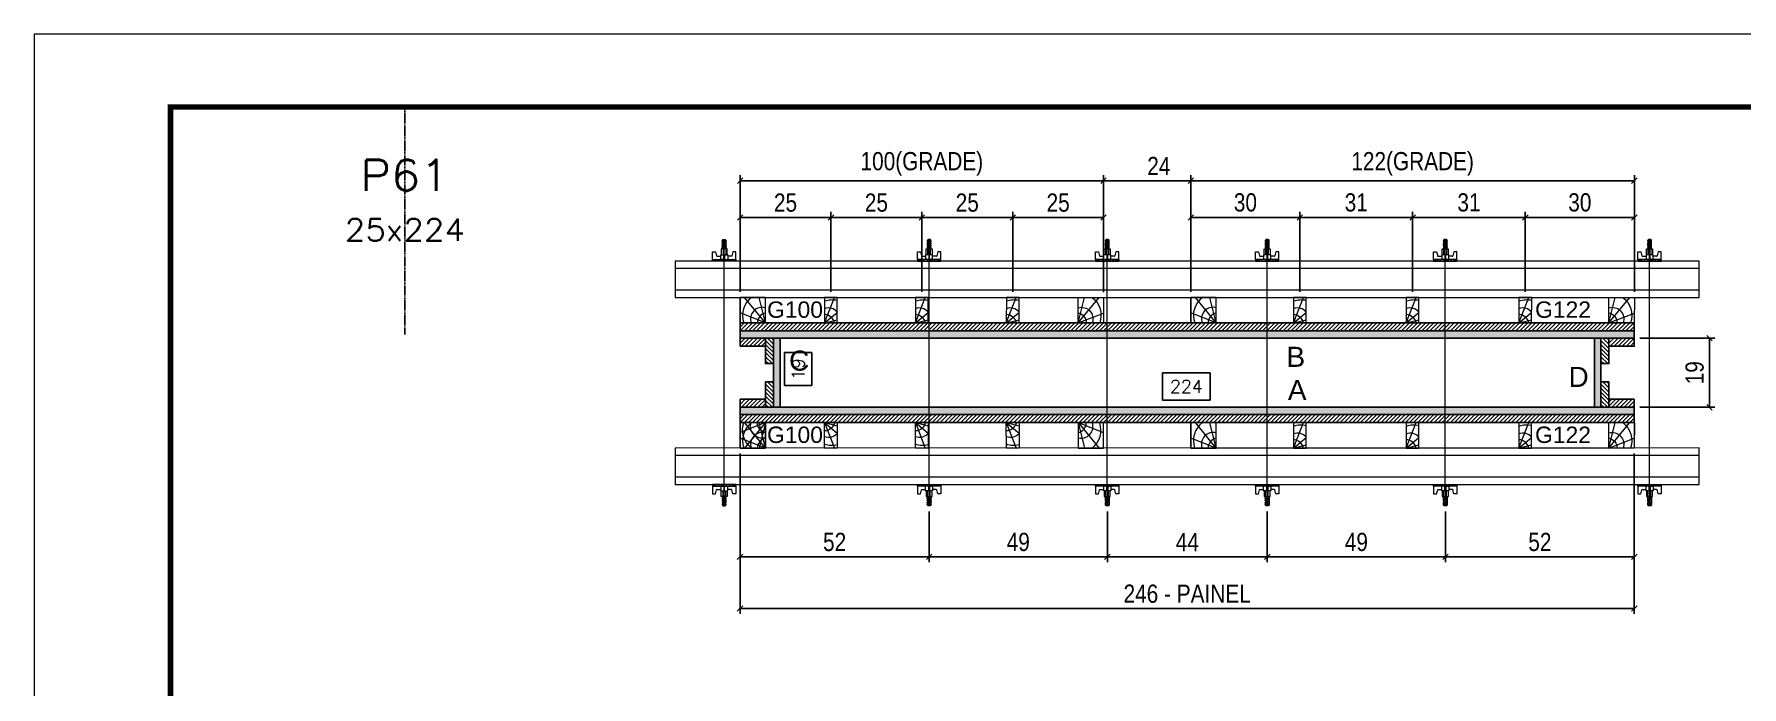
# Model space of a CAD drawing. Extents: x 14400 to 27878, y -21631 to 6985.
# Drawn here: x 16012 to 16951, y 4329 to 4688 of the extents above; entities that cross this region are included whole.
import ezdxf
from ezdxf.enums import TextEntityAlignment as Align

# ---------------------------------------------------------------- set-up
doc = ezdxf.new("R2010")
doc.units = 0
doc.linetypes.add('DASHED', pattern=[0.75, 0.5, -0.25])
doc.linetypes.add('HIDDEN', pattern=[0.375, 0.25, -0.125])
for name, color, linetype in [('CHAPA', 1, 'Continuous'), ('COTA', 241, 'Continuous'), ('SARRAFO', 251, 'Continuous'), ('Texto de Titulo', 7, 'Continuous'), ('Texto Qtd Sarr', 242, 'Continuous'), ('TEXTO_GERAL', 7, 'Continuous')]:
    doc.layers.add(name, color=color, linetype=linetype)
for name, color, linetype, lineweight in [('Folhas', 255, 'Continuous', 9), ('Hachura', 251, 'Continuous', 9), ('Madeira', 126, 'Continuous', 18), ('Perfil Metálico', 224, 'Continuous', 18), ('SARRAFO DE PRESSAO', 251, 'DASHED', 9), ('Texto Seção', 7, 'Continuous', 15)]:
    doc.layers.add(name, color=color, linetype=linetype, lineweight=lineweight)
doc.styles.add('ARIAL', font='arial.ttf')
doc.styles.add('COTA TECNICA 2X', font='techl___.ttf', dxfattribs={"height": 10})
doc.styles.add('ROMANS', font='romans.shx')
doc.styles.add('SANSSERIF', font='sas_____.pfb')
doc.dimstyles.new('SECAO PILAR', dxfattribs={"dimtxt": 10, "dimasz": 3, "dimexe": 3, "dimexo": 3, "dimgap": 3, "dimtad": 1, "dimdec": 1, "dimlfac": 0.5, "dimzin": 12, "dimdsep": 46, "dimtxsty": 'COTA TECNICA 2X', "dimblk1": 'OBLIQUE', "dimblk2": 'OBLIQUE', "dimsah": 1, "dimcen": 0.9, "dimclrd": 256, "dimclre": 256, "dimclrt": 256, "dimadec": 1, "dimazin": 3, "dimtfac": 1, "dimtdec": 1, "dimtmove": 0, "dimatfit": 3, "dimfxl": 1, "dimtolj": 1, "dimtzin": 12, "dimarcsym": 0})
doc.dimstyles.new('SECÇÃO 2', dxfattribs={"dimtxt": 7, "dimasz": 6, "dimexe": 0.18, "dimexo": 2, "dimgap": -4, "dimtad": 3, "dimdec": 1, "dimlfac": 0.5, "dimzin": 12, "dimdsep": 46, "dimtxsty": 'ROMANS', "dimblk": 'ARCHTICK', "dimcen": 0.09, "dimse1": 1, "dimse2": 1, "dimsd1": 1, "dimsd2": 1, "dimclrd": 180, "dimclre": 5, "dimclrt": 1, "dimadec": 0, "dimazin": 3, "dimtfac": 1, "dimtdec": 1, "dimtofl": 0, "dimtmove": 0, "dimatfit": 3, "dimldrblk": 'ARCHTICK', "dimfxl": 1, "dimtolj": 1, "dimtzin": 0, "dimarcsym": 0})
pattern_1 = [(225, (7276.3689, -18408.8655), (1.12253202, -1.12253202), [])]

# ---------------------------------------------------------------- blocks, each defined once
blk = doc.blocks.new('9999999999')
at = {"layer": 'Folhas'}
blk.add_lwpolyline([(98138.98, 34190.21), (99623.98, 34190.21), (99623.98, 35240.21), (98138.98, 35240.21)], close=True, dxfattribs=at)
at = {"layer": 'Folhas', "color": 30, "const_width": 3}
blk.add_lwpolyline([(98213.98, 34230.21), (99583.98, 34230.21), (99583.98, 35200.21), (98213.98, 35200.21)], close=True, dxfattribs=at)
blk = doc.blocks.new('*D2462')
at = {"layer": 'COTA', "color": 180, "lineweight": -2, "transparency": 16777216}
for p, q in [((16439.74, 4512.62), (16424.74, 4512.62)), ((16424.74, 4512.62), (16424.74, 4494.62)), ((16439.74, 4494.62), (16439.74, 4512.62)), ((16424.74, 4494.62), (16439.74, 4494.62))]:
    blk.add_line(p, q, dxfattribs=at)
at = {"layer": 'Defpoints', "color": 0, "transparency": 16777216}
for p in [(16439.64, 4520.54), (16439.64, 4482.54), (16443.74, 4482.54)]:
    blk.add_point(p, dxfattribs=at)
at = {"layer": 'COTA', "color": 1, "transparency": 16777216, "insert": (16432.24, 4503.62), "char_height": 7, "attachment_point": 5, "rotation": 90, "style": 'ROMANS'}
blk.add_mtext('\\A1;19', dxfattribs=at)
blk = doc.blocks.new('_ArchTick')
at = {"color": 0, "linetype": 'ByBlock', "const_width": 0.15}
blk.add_lwpolyline([(-0.5, -0.5), (0.5, 0.5)], dxfattribs=at)
blk = doc.blocks.new('*D2463')
at = {"layer": 'COTA', "color": 180, "lineweight": -2, "transparency": 16777216}
for p, q in [((16659.04, 4501.54), (16632.71, 4501.54)), ((16632.71, 4501.54), (16632.71, 4486.54)), ((16659.04, 4486.54), (16659.04, 4501.54)), ((16632.71, 4486.54), (16659.04, 4486.54))]:
    blk.add_line(p, q, dxfattribs=at)
at = {"layer": 'Defpoints', "color": 0, "transparency": 16777216}
for p in [(16422.32, 4482.54), (16870.32, 4482.54), (16870.32, 4482.54)]:
    blk.add_point(p, dxfattribs=at)
at = {"layer": 'COTA', "color": 1, "transparency": 16777216, "insert": (16645.88, 4494.04), "char_height": 7, "attachment_point": 5, "style": 'ROMANS'}
blk.add_mtext('\\A1;224', dxfattribs=at)
blk = doc.blocks.new('_Oblique')
at = {"color": 0, "linetype": 'ByBlock', "lineweight": -2}
blk.add_line((-0.5, -0.5), (0.5, 0.5), dxfattribs=at)
blk = doc.blocks.new('*D2464')
at = {"layer": 'COTA', "lineweight": -2, "transparency": 16777216}
for p, q in [((16400.32, 4457.15), (16400.32, 4368.98)), ((16892.32, 4457.19), (16892.32, 4368.98)), ((16400.32, 4371.98), (16892.32, 4371.98))]:
    blk.add_line(p, q, dxfattribs=at)
at = {"layer": 'Defpoints', "color": 0, "transparency": 16777216}
for p in [(16400.32, 4460.15), (16892.32, 4460.19), (16892.32, 4371.98)]:
    blk.add_point(p, dxfattribs=at)
at = {"layer": 'COTA', "lineweight": -2, "transparency": 16777216, "xscale": 3, "yscale": 3, "zscale": 3, "rotation": 180}
blk.add_blockref('_Oblique', (16400.32, 4371.98), dxfattribs=at)
at = {"layer": 'COTA', "lineweight": -2, "transparency": 16777216, "xscale": 3, "yscale": 3, "zscale": 3}
blk.add_blockref('_Oblique', (16892.32, 4371.98), dxfattribs=at)
at = {"layer": 'COTA', "transparency": 16777216, "insert": (16646.32, 4380.08), "char_height": 10, "attachment_point": 5, "style": 'COTA TECNICA 2X'}
blk.add_mtext('\\A1;246 - PAINEL', dxfattribs=at)
blk = doc.blocks.new('*D2465')
at = {"layer": 'COTA', "lineweight": -2, "transparency": 16777216}
for p, q in [((16400.32, 4457.14), (16400.32, 4397.41)), ((16504.39, 4425.37), (16504.39, 4397.41)), ((16400.32, 4400.41), (16504.39, 4400.41))]:
    blk.add_line(p, q, dxfattribs=at)
at = {"layer": 'Defpoints', "color": 0, "transparency": 16777216}
for p in [(16400.32, 4460.14), (16504.39, 4428.37), (16504.39, 4400.41)]:
    blk.add_point(p, dxfattribs=at)
at = {"layer": 'COTA', "lineweight": -2, "transparency": 16777216, "xscale": 3, "yscale": 3, "zscale": 3, "rotation": 180}
blk.add_blockref('_Oblique', (16400.32, 4400.41), dxfattribs=at)
at = {"layer": 'COTA', "lineweight": -2, "transparency": 16777216, "xscale": 3, "yscale": 3, "zscale": 3}
blk.add_blockref('_Oblique', (16504.39, 4400.41), dxfattribs=at)
at = {"layer": 'COTA', "transparency": 16777216, "insert": (16452.35, 4408.51), "char_height": 10, "attachment_point": 5, "style": 'COTA TECNICA 2X'}
blk.add_mtext('\\A1;52', dxfattribs=at)
blk = doc.blocks.new('C')
at = {"layer": 'Hachura', "color": 0}
for p, q in [((0, 3.22), (0, -3.22)), ((0.45, 3.22), (0, 3.22)), ((0.46, 3.16), (0, 3.16)), ((0.46, 3.05), (0, 3.05)), ((0.46, 2.88), (0, 2.88)), ((0, 2.75), (0, -1.16)), ((0.46, 2.65), (0, 2.65)), ((0.46, 2.23), (0, 2.23)), ((0.46, 1.51), (0, 1.51)), ((0.39, 0.49), (0.17, 0.49)), ((0.45, -3.23), (0.45, 3.22)), ((0.45, 3.22), (2.58, 3.22)), ((1.74, 0.97), (0.45, 0.97)), ((1.45, 0.1), (0.45, 0.1)), ((1.35, 1.94), (1.35, 0.96)), ((2.58, 2.39), (1.47, 2.09)), ((1.74, -0.97), (1.74, 0.97)), ((1.74, 0.97), (1.74, 0.84)), ((1.74, 0.97), (1.74, 0.84)), ((1.74, 0.84), (3.35, 0.84)), ((3.35, 0.45), (1.74, 0.45)), ((2.58, 3.22), (2.58, 2.39)), ((3.32, 0.84), (3.32, -0.84)), ((3.35, 0.84), (3.35, -0.84)), ((3.68, 0.45), (3.35, 0.45)), ((3.84, -0.52), (3.35, 0.45)), ((3.35, 0.06), (3.67, -0.57)), ((3.68, 0.45), (4.16, -0.52)), ((3.72, 0.5), (4.25, -0.57)), ((4.37, -0.55), (3.83, 0.53)), ((4.15, 0.45), (3.93, 0.45)), ((4.42, -0.52), (3.93, 0.45)), ((4.15, 0.45), (4.26, 0.45)), ((4.26, 0.45), (4.74, -0.52)), ((4.3, 0.5), (4.83, -0.57)), ((4.95, -0.55), (4.41, 0.53)), ((4.51, 0.45), (4.84, 0.45)), ((5, -0.52), (4.51, 0.45)), ((4.84, 0.45), (5.32, -0.52)), ((4.88, 0.5), (5.41, -0.57)), ((5.53, -0.55), (4.99, 0.53)), ((5.58, -0.52), (5.09, 0.45)), ((5.42, 0.45), (5.09, 0.45)), ((5.58, -0.52), (5.09, 0.45)), ((5.42, 0.45), (5.74, -0.19)), ((5.46, 0.5), (5.74, -0.07)), ((5.74, 0.19), (5.57, 0.53)), ((5.74, 0.32), (5.68, 0.45)), ((5.68, 0.45), (5.74, 0.45)), ((5.74, 0.45), (5.9, 0.29)), ((5.74, 0.45), (5.74, -0.52)), ((5.9, -0.36), (5.9, 0.29)), ((0.45, 0), (0, 0)), ((0.46, -1.52), (0, -1.52)), ((0.46, -2.23), (0, -2.23)), ((0.46, -2.65), (0, -2.65)), ((0.46, -2.88), (0, -2.88)), ((0.46, -3.05), (0, -3.05)), ((0.46, -3.16), (0, -3.16)), ((0, -3.22), (2.57, -3.22)), ((0.08, -0.48), (0.29, -0.48)), ((0.29, -0.48), (0.4, -0.48)), ((0.45, 0), (0.45, -0.97)), ((0.45, -0.16), (1.45, -0.16)), ((0.45, -0.65), (0.45, -0.32)), ((0.45, -3.23), (0.45, -0.65)), ((0.45, -0.97), (1.74, -0.97)), ((1.35, -1.94), (1.35, -0.97)), ((2.58, -2.39), (1.47, -2.1)), ((3.35, -0.32), (1.74, -0.32)), ((3.35, -0.84), (1.74, -0.84)), ((2.58, -3.23), (2.58, -2.39)), ((3.35, -0.07), (3.58, -0.52)), ((3.35, -0.52), (3.58, -0.52)), ((3.84, -0.52), (4.16, -0.52)), ((4.42, -0.52), (4.74, -0.52)), ((4.63, -0.52), (4.74, -0.52)), ((5, -0.52), (5.32, -0.52)), ((5.58, -0.52), (5.74, -0.52)), ((5.74, -0.52), (5.9, -0.36)), ((5.74, -0.52), (5.74, -0.52))]:
    blk.add_line(p, q, dxfattribs=at)
for centre, radius, start, end in [((1.52, 1.94), 0.161, 104.7436, 180), ((1.44, -0.03), 0.129, 272.695, 87.305), ((3.81, 0.39), 0.143, 25.5688, 154.4312), ((4.39, 0.39), 0.143, 25.5688, 154.4312), ((4.97, 0.39), 0.143, 25.5688, 154.4312), ((5.55, 0.39), 0.143, 25.5688, 154.4312), ((0.17, -0.37), 0.174, 221.744, 317.8592), ((1.52, -1.94), 0.161, 180, 255.2564), ((3.71, -0.4), 0.174, 222.1408, 318.256), ((4.29, -0.4), 0.174, 222.1408, 318.256), ((4.87, -0.4), 0.174, 222.1408, 318.256), ((5.45, -0.4), 0.174, 222.1408, 318.256), ((5.61, -0.4), 0.174, 317.8592, 318.256)]:
    blk.add_arc(centre, radius, start, end, dxfattribs=at)
blk = doc.blocks.new('*D2466')
at = {"layer": 'COTA', "lineweight": -2, "transparency": 16777216}
for p, q in [((16690.39, 4425.37), (16690.39, 4397.41)), ((16788.39, 4425.37), (16788.39, 4397.41)), ((16690.39, 4400.41), (16788.39, 4400.41))]:
    blk.add_line(p, q, dxfattribs=at)
at = {"layer": 'Defpoints', "color": 0, "transparency": 16777216}
for p in [(16690.39, 4428.37), (16788.39, 4428.37), (16788.39, 4400.41)]:
    blk.add_point(p, dxfattribs=at)
at = {"layer": 'COTA', "lineweight": -2, "transparency": 16777216, "xscale": 3, "yscale": 3, "zscale": 3, "rotation": 180}
blk.add_blockref('_Oblique', (16690.39, 4400.41), dxfattribs=at)
at = {"layer": 'COTA', "lineweight": -2, "transparency": 16777216, "xscale": 3, "yscale": 3, "zscale": 3}
blk.add_blockref('_Oblique', (16788.39, 4400.41), dxfattribs=at)
at = {"layer": 'COTA', "transparency": 16777216, "insert": (16739.39, 4408.51), "char_height": 10, "attachment_point": 5, "style": 'COTA TECNICA 2X'}
blk.add_mtext('\\A1;49', dxfattribs=at)
blk = doc.blocks.new('*D2467')
at = {"layer": 'COTA', "lineweight": -2, "transparency": 16777216}
for p, q in [((16895.32, 4520.54), (16936.62, 4520.54)), ((16933.62, 4482.54), (16933.62, 4520.54)), ((16895.32, 4482.54), (16936.62, 4482.54))]:
    blk.add_line(p, q, dxfattribs=at)
at = {"layer": 'Defpoints', "color": 0, "transparency": 16777216}
for p in [(16892.32, 4520.54), (16933.62, 4520.54), (16892.32, 4482.54)]:
    blk.add_point(p, dxfattribs=at)
at = {"layer": 'COTA', "lineweight": -2, "transparency": 16777216, "xscale": 3, "yscale": 3, "zscale": 3}
for p, rotation in [((16933.62, 4520.54), 90), ((16933.62, 4482.54), 270)]:
    blk.add_blockref('_Oblique', p, dxfattribs=dict(at, rotation=rotation))
at = {"layer": 'COTA', "transparency": 16777216, "insert": (16925.53, 4501.54), "char_height": 10, "attachment_point": 5, "rotation": 90, "style": 'COTA TECNICA 2X'}
blk.add_mtext('\\A1;19', dxfattribs=at)
blk = doc.blocks.new('*D2468')
at = {"layer": 'COTA', "lineweight": -2, "transparency": 16777216}
for p, q in [((16504.39, 4425.37), (16504.39, 4397.41)), ((16602.39, 4425.37), (16602.39, 4397.41)), ((16504.39, 4400.41), (16602.39, 4400.41))]:
    blk.add_line(p, q, dxfattribs=at)
at = {"layer": 'Defpoints', "color": 0, "transparency": 16777216}
for p in [(16504.39, 4428.37), (16602.39, 4428.37), (16602.39, 4400.41)]:
    blk.add_point(p, dxfattribs=at)
at = {"layer": 'COTA', "lineweight": -2, "transparency": 16777216, "xscale": 3, "yscale": 3, "zscale": 3, "rotation": 180}
blk.add_blockref('_Oblique', (16504.39, 4400.41), dxfattribs=at)
at = {"layer": 'COTA', "lineweight": -2, "transparency": 16777216, "xscale": 3, "yscale": 3, "zscale": 3}
blk.add_blockref('_Oblique', (16602.39, 4400.41), dxfattribs=at)
at = {"layer": 'COTA', "transparency": 16777216, "insert": (16553.39, 4408.51), "char_height": 10, "attachment_point": 5, "style": 'COTA TECNICA 2X'}
blk.add_mtext('\\A1;49', dxfattribs=at)
blk = doc.blocks.new('PONTALETE')
at = {"layer": 'Madeira'}
for q in [(2.71, 7), (7, 5.76), (7, 1.74)]:
    blk.add_line((0, 0), q, dxfattribs=at)
blk.add_lwpolyline([(0, 0), (7, 0), (7, 7), (0, 7)], close=True, dxfattribs=at)
for centre, radius, start, end in [((2.04, 0.06), 6.23, 37.2818, 109.0913), ((1.09, 0.9), 3.19, 343.603, 109.9847), ((-0.21, -0.78), 3.09, 14.6322, 86.0383)]:
    blk.add_arc(centre, radius, start, end, dxfattribs=at)
blk = doc.blocks.new('MEIO PONTALETE')
at = {"layer": 'Madeira'}
for q in [(2.71, 7), (3.5, 2.88), (3.5, 0.87)]:
    blk.add_line((0, 0), q, dxfattribs=at)
blk.add_lwpolyline([(0, 0), (3.5, 0), (3.5, 7), (0, 7)], close=True, dxfattribs=at)
for centre, radius, start, end in [((2.04, 0.06), 6.23, 76.4499, 109.0913), ((1.09, 0.9), 3.19, 40.9063, 109.9847), ((-0.21, -0.78), 3.09, 14.6322, 86.0383)]:
    blk.add_arc(centre, radius, start, end, dxfattribs=at)
blk = doc.blocks.new('*D2469')
at = {"layer": 'COTA', "lineweight": -2, "transparency": 16777216}
for p, q in [((16648.34, 4545.95), (16648.34, 4589.88)), ((16648.34, 4586.88), (16708.34, 4586.88)), ((16708.34, 4545.94), (16708.34, 4589.88))]:
    blk.add_line(p, q, dxfattribs=at)
at = {"layer": 'Defpoints', "color": 0, "transparency": 16777216}
for p in [(16708.34, 4586.88), (16648.34, 4542.95), (16708.34, 4542.94)]:
    blk.add_point(p, dxfattribs=at)
at = {"layer": 'COTA', "lineweight": -2, "transparency": 16777216, "xscale": 3, "yscale": 3, "zscale": 3, "rotation": 180}
blk.add_blockref('_Oblique', (16648.34, 4586.88), dxfattribs=at)
at = {"layer": 'COTA', "lineweight": -2, "transparency": 16777216, "xscale": 3, "yscale": 3, "zscale": 3}
blk.add_blockref('_Oblique', (16708.34, 4586.88), dxfattribs=at)
at = {"layer": 'COTA', "transparency": 16777216, "insert": (16678.34, 4595.1), "char_height": 10, "attachment_point": 5, "style": 'COTA TECNICA 2X'}
blk.add_mtext('\\A1;30', dxfattribs=at)
blk = doc.blocks.new('*D2470')
at = {"layer": 'COTA', "lineweight": -2, "transparency": 16777216}
for p, q in [((16648.34, 4545.95), (16648.34, 4610.08)), ((16892.34, 4607.08), (16648.34, 4607.08)), ((16892.34, 4545.93), (16892.34, 4610.08))]:
    blk.add_line(p, q, dxfattribs=at)
at = {"layer": 'Defpoints', "color": 0, "transparency": 16777216}
for p in [(16648.34, 4607.08), (16648.34, 4542.95), (16892.34, 4542.93)]:
    blk.add_point(p, dxfattribs=at)
at = {"layer": 'COTA', "lineweight": -2, "transparency": 16777216, "xscale": 3, "yscale": 3, "zscale": 3, "rotation": 180}
blk.add_blockref('_Oblique', (16648.34, 4607.08), dxfattribs=at)
at = {"layer": 'COTA', "lineweight": -2, "transparency": 16777216, "xscale": 3, "yscale": 3, "zscale": 3}
blk.add_blockref('_Oblique', (16892.34, 4607.08), dxfattribs=at)
at = {"layer": 'COTA', "transparency": 16777216, "insert": (16770.34, 4616.3), "char_height": 10, "attachment_point": 5, "style": 'COTA TECNICA 2X'}
blk.add_mtext('\\A1;122(GRADE)', dxfattribs=at)
blk = doc.blocks.new('*D2471')
at = {"layer": 'COTA', "lineweight": -2, "transparency": 16777216}
for p, q in [((16708.34, 4545.94), (16708.34, 4589.88)), ((16708.34, 4586.88), (16770.34, 4586.88)), ((16770.34, 4545.94), (16770.34, 4589.88))]:
    blk.add_line(p, q, dxfattribs=at)
at = {"layer": 'Defpoints', "color": 0, "transparency": 16777216}
for p in [(16770.34, 4586.88), (16708.34, 4542.94), (16770.34, 4542.94)]:
    blk.add_point(p, dxfattribs=at)
at = {"layer": 'COTA', "lineweight": -2, "transparency": 16777216, "xscale": 3, "yscale": 3, "zscale": 3, "rotation": 180}
blk.add_blockref('_Oblique', (16708.34, 4586.88), dxfattribs=at)
at = {"layer": 'COTA', "lineweight": -2, "transparency": 16777216, "xscale": 3, "yscale": 3, "zscale": 3}
blk.add_blockref('_Oblique', (16770.34, 4586.88), dxfattribs=at)
at = {"layer": 'COTA', "transparency": 16777216, "insert": (16739.34, 4595.1), "char_height": 10, "attachment_point": 5, "style": 'COTA TECNICA 2X'}
blk.add_mtext('\\A1;31', dxfattribs=at)
blk = doc.blocks.new('*D2472')
at = {"layer": 'COTA', "lineweight": -2, "transparency": 16777216}
for p, q in [((16770.34, 4545.94), (16770.34, 4589.88)), ((16770.34, 4586.88), (16832.34, 4586.88)), ((16832.34, 4545.94), (16832.34, 4589.88))]:
    blk.add_line(p, q, dxfattribs=at)
at = {"layer": 'Defpoints', "color": 0, "transparency": 16777216}
for p in [(16832.34, 4586.88), (16770.34, 4542.94), (16832.34, 4542.94)]:
    blk.add_point(p, dxfattribs=at)
at = {"layer": 'COTA', "lineweight": -2, "transparency": 16777216, "xscale": 3, "yscale": 3, "zscale": 3, "rotation": 180}
blk.add_blockref('_Oblique', (16770.34, 4586.88), dxfattribs=at)
at = {"layer": 'COTA', "lineweight": -2, "transparency": 16777216, "xscale": 3, "yscale": 3, "zscale": 3}
blk.add_blockref('_Oblique', (16832.34, 4586.88), dxfattribs=at)
at = {"layer": 'COTA', "transparency": 16777216, "insert": (16801.34, 4595.1), "char_height": 10, "attachment_point": 5, "style": 'COTA TECNICA 2X'}
blk.add_mtext('\\A1;31', dxfattribs=at)
blk = doc.blocks.new('*D2473')
at = {"layer": 'COTA', "lineweight": -2, "transparency": 16777216}
for p, q in [((16832.34, 4545.94), (16832.34, 4589.88)), ((16832.34, 4586.88), (16892.34, 4586.88)), ((16892.34, 4545.94), (16892.34, 4589.88))]:
    blk.add_line(p, q, dxfattribs=at)
at = {"layer": 'Defpoints', "color": 0, "transparency": 16777216}
for p in [(16892.34, 4586.88), (16832.34, 4542.94), (16892.34, 4542.94)]:
    blk.add_point(p, dxfattribs=at)
at = {"layer": 'COTA', "lineweight": -2, "transparency": 16777216, "xscale": 3, "yscale": 3, "zscale": 3, "rotation": 180}
blk.add_blockref('_Oblique', (16832.34, 4586.88), dxfattribs=at)
at = {"layer": 'COTA', "lineweight": -2, "transparency": 16777216, "xscale": 3, "yscale": 3, "zscale": 3}
blk.add_blockref('_Oblique', (16892.34, 4586.88), dxfattribs=at)
at = {"layer": 'COTA', "transparency": 16777216, "insert": (16862.34, 4595.1), "char_height": 10, "attachment_point": 5, "style": 'COTA TECNICA 2X'}
blk.add_mtext('\\A1;30', dxfattribs=at)
blk = doc.blocks.new('*D2474')
at = {"layer": 'COTA', "lineweight": -2, "transparency": 16777216}
for p, q in [((16600.33, 4545.91), (16600.33, 4610.08)), ((16600.33, 4607.08), (16648.34, 4607.08)), ((16648.34, 4545.95), (16648.34, 4610.08))]:
    blk.add_line(p, q, dxfattribs=at)
at = {"layer": 'Defpoints', "color": 0, "transparency": 16777216}
for p in [(16648.34, 4607.08), (16600.33, 4542.91), (16648.34, 4542.95)]:
    blk.add_point(p, dxfattribs=at)
at = {"layer": 'COTA', "lineweight": -2, "transparency": 16777216, "xscale": 3, "yscale": 3, "zscale": 3, "rotation": 180}
blk.add_blockref('_Oblique', (16600.33, 4607.08), dxfattribs=at)
at = {"layer": 'COTA', "lineweight": -2, "transparency": 16777216, "xscale": 3, "yscale": 3, "zscale": 3}
blk.add_blockref('_Oblique', (16648.34, 4607.08), dxfattribs=at)
at = {"layer": 'COTA', "transparency": 16777216, "insert": (16630.71, 4615.15), "char_height": 10, "attachment_point": 5, "style": 'COTA TECNICA 2X'}
blk.add_mtext('\\A1;24', dxfattribs=at)
blk = doc.blocks.new('*D2475')
at = {"layer": 'COTA', "lineweight": -2, "transparency": 16777216}
for p, q in [((16892.31, 4457.16), (16892.31, 4397.41)), ((16788.39, 4425.37), (16788.39, 4397.41)), ((16788.39, 4400.41), (16892.31, 4400.41))]:
    blk.add_line(p, q, dxfattribs=at)
at = {"layer": 'Defpoints', "color": 0, "transparency": 16777216}
for p in [(16892.31, 4460.16), (16788.39, 4428.37), (16892.31, 4400.41)]:
    blk.add_point(p, dxfattribs=at)
at = {"layer": 'COTA', "lineweight": -2, "transparency": 16777216, "xscale": 3, "yscale": 3, "zscale": 3, "rotation": 180}
blk.add_blockref('_Oblique', (16788.39, 4400.41), dxfattribs=at)
at = {"layer": 'COTA', "lineweight": -2, "transparency": 16777216, "xscale": 3, "yscale": 3, "zscale": 3}
blk.add_blockref('_Oblique', (16892.31, 4400.41), dxfattribs=at)
at = {"layer": 'COTA', "transparency": 16777216, "insert": (16840.35, 4408.51), "char_height": 10, "attachment_point": 5, "style": 'COTA TECNICA 2X'}
blk.add_mtext('\\A1;52', dxfattribs=at)
blk = doc.blocks.new('*D2476')
at = {"layer": 'COTA', "lineweight": -2, "transparency": 16777216}
for p, q in [((16602.39, 4425.37), (16602.39, 4397.41)), ((16690.39, 4425.37), (16690.39, 4397.41)), ((16602.39, 4400.41), (16690.39, 4400.41))]:
    blk.add_line(p, q, dxfattribs=at)
at = {"layer": 'Defpoints', "color": 0, "transparency": 16777216}
for p in [(16602.39, 4428.37), (16690.39, 4428.37), (16690.39, 4400.41)]:
    blk.add_point(p, dxfattribs=at)
at = {"layer": 'COTA', "lineweight": -2, "transparency": 16777216, "xscale": 3, "yscale": 3, "zscale": 3, "rotation": 180}
blk.add_blockref('_Oblique', (16602.39, 4400.41), dxfattribs=at)
at = {"layer": 'COTA', "lineweight": -2, "transparency": 16777216, "xscale": 3, "yscale": 3, "zscale": 3}
blk.add_blockref('_Oblique', (16690.39, 4400.41), dxfattribs=at)
at = {"layer": 'COTA', "transparency": 16777216, "insert": (16646.39, 4408.48), "char_height": 10, "attachment_point": 5, "style": 'COTA TECNICA 2X'}
blk.add_mtext('\\A1;44', dxfattribs=at)
blk = doc.blocks.new('titulo1')
at = {"layer": 'Defpoints', "color": 252, "linetype": 'HIDDEN', "ltscale": 2}
blk.add_line((0, 0), (0, 125), dxfattribs=at)
at = {"layer": 'Defpoints', "style": 'ROMANS', "oblique": 15}
blk.add_attdef('FOLHA', text='', height=10, dxfattribs=at).set_placement((0, 15.58), align=Align.MIDDLE_CENTER)
at = {"layer": 'Texto Qtd Sarr', "color": 3, "style": 'ROMANS', "oblique": 15}
for tag, height, p in [('TITULO', 17, (0, 71.45)), ('SEÇÃO', 12, (0, 41.55))]:
    blk.add_attdef(tag, text='', height=height, dxfattribs=at).set_placement(p, align=Align.MIDDLE_CENTER)
blk = doc.blocks.new('*D2495')
at = {"layer": 'COTA', "lineweight": -2, "transparency": 16777216}
for p, q in [((16400.34, 4545.95), (16400.34, 4589.88)), ((16400.34, 4586.88), (16450.34, 4586.88)), ((16450.34, 4545.94), (16450.34, 4589.88))]:
    blk.add_line(p, q, dxfattribs=at)
at = {"layer": 'Defpoints', "color": 0, "transparency": 16777216}
for p in [(16450.34, 4586.88), (16400.34, 4542.95), (16450.34, 4542.94)]:
    blk.add_point(p, dxfattribs=at)
at = {"layer": 'COTA', "lineweight": -2, "transparency": 16777216, "xscale": 3, "yscale": 3, "zscale": 3, "rotation": 180}
blk.add_blockref('_Oblique', (16400.34, 4586.88), dxfattribs=at)
at = {"layer": 'COTA', "lineweight": -2, "transparency": 16777216, "xscale": 3, "yscale": 3, "zscale": 3}
blk.add_blockref('_Oblique', (16450.34, 4586.88), dxfattribs=at)
at = {"layer": 'COTA', "transparency": 16777216, "insert": (16425.34, 4594.99), "char_height": 10, "attachment_point": 5, "style": 'COTA TECNICA 2X'}
blk.add_mtext('\\A1;25', dxfattribs=at)
blk = doc.blocks.new('*D2496')
at = {"layer": 'COTA', "lineweight": -2, "transparency": 16777216}
for p, q in [((16400.34, 4545.95), (16400.34, 4610.08)), ((16600.33, 4607.08), (16400.34, 4607.08)), ((16600.33, 4545.93), (16600.33, 4610.08))]:
    blk.add_line(p, q, dxfattribs=at)
at = {"layer": 'Defpoints', "color": 0, "transparency": 16777216}
for p in [(16400.34, 4607.08), (16400.34, 4542.95), (16600.33, 4542.93)]:
    blk.add_point(p, dxfattribs=at)
at = {"layer": 'COTA', "lineweight": -2, "transparency": 16777216, "xscale": 3, "yscale": 3, "zscale": 3, "rotation": 180}
blk.add_blockref('_Oblique', (16400.34, 4607.08), dxfattribs=at)
at = {"layer": 'COTA', "lineweight": -2, "transparency": 16777216, "xscale": 3, "yscale": 3, "zscale": 3}
blk.add_blockref('_Oblique', (16600.33, 4607.08), dxfattribs=at)
at = {"layer": 'COTA', "transparency": 16777216, "insert": (16500.33, 4616.3), "char_height": 10, "attachment_point": 5, "style": 'COTA TECNICA 2X'}
blk.add_mtext('\\A1;100(GRADE)', dxfattribs=at)
blk = doc.blocks.new('*D2497')
at = {"layer": 'COTA', "lineweight": -2, "transparency": 16777216}
for p, q in [((16450.34, 4545.94), (16450.34, 4589.88)), ((16450.34, 4586.88), (16500.34, 4586.88)), ((16500.34, 4545.94), (16500.34, 4589.88))]:
    blk.add_line(p, q, dxfattribs=at)
at = {"layer": 'Defpoints', "color": 0, "transparency": 16777216}
for p in [(16500.34, 4586.88), (16450.34, 4542.94), (16500.34, 4542.94)]:
    blk.add_point(p, dxfattribs=at)
at = {"layer": 'COTA', "lineweight": -2, "transparency": 16777216, "xscale": 3, "yscale": 3, "zscale": 3, "rotation": 180}
blk.add_blockref('_Oblique', (16450.34, 4586.88), dxfattribs=at)
at = {"layer": 'COTA', "lineweight": -2, "transparency": 16777216, "xscale": 3, "yscale": 3, "zscale": 3}
blk.add_blockref('_Oblique', (16500.34, 4586.88), dxfattribs=at)
at = {"layer": 'COTA', "transparency": 16777216, "insert": (16475.34, 4594.99), "char_height": 10, "attachment_point": 5, "style": 'COTA TECNICA 2X'}
blk.add_mtext('\\A1;25', dxfattribs=at)
blk = doc.blocks.new('*D2498')
at = {"layer": 'COTA', "lineweight": -2, "transparency": 16777216}
for p, q in [((16500.34, 4545.94), (16500.34, 4589.88)), ((16500.34, 4586.88), (16550.34, 4586.88)), ((16550.34, 4545.94), (16550.34, 4589.88))]:
    blk.add_line(p, q, dxfattribs=at)
at = {"layer": 'Defpoints', "color": 0, "transparency": 16777216}
for p in [(16550.34, 4586.88), (16500.34, 4542.94), (16550.34, 4542.94)]:
    blk.add_point(p, dxfattribs=at)
at = {"layer": 'COTA', "lineweight": -2, "transparency": 16777216, "xscale": 3, "yscale": 3, "zscale": 3, "rotation": 180}
blk.add_blockref('_Oblique', (16500.34, 4586.88), dxfattribs=at)
at = {"layer": 'COTA', "lineweight": -2, "transparency": 16777216, "xscale": 3, "yscale": 3, "zscale": 3}
blk.add_blockref('_Oblique', (16550.34, 4586.88), dxfattribs=at)
at = {"layer": 'COTA', "transparency": 16777216, "insert": (16525.34, 4594.99), "char_height": 10, "attachment_point": 5, "style": 'COTA TECNICA 2X'}
blk.add_mtext('\\A1;25', dxfattribs=at)
blk = doc.blocks.new('*D2499')
at = {"layer": 'COTA', "lineweight": -2, "transparency": 16777216}
for p, q in [((16550.34, 4545.94), (16550.34, 4589.88)), ((16550.34, 4586.88), (16600.33, 4586.88)), ((16600.33, 4545.94), (16600.33, 4589.88))]:
    blk.add_line(p, q, dxfattribs=at)
at = {"layer": 'Defpoints', "color": 0, "transparency": 16777216}
for p in [(16600.33, 4586.88), (16550.34, 4542.94), (16600.33, 4542.94)]:
    blk.add_point(p, dxfattribs=at)
at = {"layer": 'COTA', "lineweight": -2, "transparency": 16777216, "xscale": 3, "yscale": 3, "zscale": 3, "rotation": 180}
blk.add_blockref('_Oblique', (16550.34, 4586.88), dxfattribs=at)
at = {"layer": 'COTA', "lineweight": -2, "transparency": 16777216, "xscale": 3, "yscale": 3, "zscale": 3}
blk.add_blockref('_Oblique', (16600.33, 4586.88), dxfattribs=at)
at = {"layer": 'COTA', "transparency": 16777216, "insert": (16575.33, 4594.99), "char_height": 10, "attachment_point": 5, "style": 'COTA TECNICA 2X'}
blk.add_mtext('\\A1;25', dxfattribs=at)

msp = doc.modelspace()

# ---------------------------------------------------------------- hatches: boundary and pattern name
at = {"layer": 'Hachura'}
h = msp.add_hatch(dxfattribs=at)
h.set_pattern_fill('ANSI31', color=256, scale=0.5, angle=180, style=0)
h.set_pattern_definition([(225, (7280.3689, -18400.4655), (1.12253202, -1.12253202), [])])
h.paths.add_polyline_path([(16892.32, 4528.94), (16892.32, 4524.54), (16400.32, 4524.54), (16400.32, 4528.94)])
h = msp.add_hatch(color=256, dxfattribs=at)
h.dxf.hatch_style = 1
h.paths.add_polyline_path([(16892.32, 4520.53), (16892.32, 4524.53), (16400.32, 4524.54), (16400.32, 4520.54)])
h = msp.add_hatch(dxfattribs=at)
h.set_pattern_fill('ANSI31', color=256, scale=0.5, angle=180, style=0)
h.set_pattern_definition(pattern_1)
h.paths.add_polyline_path([(16414.32, 4520.54), (16414.32, 4516.14), (16400.32, 4516.14), (16400.32, 4520.54)])
h = msp.add_hatch(dxfattribs=at)
h.set_pattern_fill('ANSI31', color=256, scale=0.5, angle=270, style=0)
h.set_pattern_definition([(315, (39310.1289, -4982.4091), (1.12253202, 1.12253202), [])])
h.paths.add_polyline_path([(16418.72, 4506.54), (16414.32, 4506.54), (16414.32, 4520.54), (16418.72, 4520.54)])
h = msp.add_hatch(color=256, dxfattribs=at)
h.dxf.hatch_style = 1
h.paths.add_polyline_path([(16418.72, 4482.54), (16422.32, 4482.54), (16422.32, 4520.54), (16418.72, 4520.54)])
h = msp.add_hatch(color=256, dxfattribs=at)
h.dxf.hatch_style = 1
h.paths.add_polyline_path([(16870.32, 4482.54), (16873.92, 4482.54), (16873.92, 4520.54), (16870.32, 4520.54)])
h = msp.add_hatch(dxfattribs=at)
h.set_pattern_fill('ANSI31', color=256, scale=0.5, angle=270, style=0)
h.set_pattern_definition([(315, (39769.7289, -4982.4091), (1.12253202, 1.12253202), [])])
h.paths.add_polyline_path([(16878.32, 4506.54), (16873.92, 4506.54), (16873.92, 4520.54), (16878.32, 4520.54)])
h = msp.add_hatch(dxfattribs=at)
h.set_pattern_fill('ANSI31', color=256, scale=0.5, angle=180, style=0)
h.set_pattern_definition([(225, (7754.3689, -18408.8655), (1.12253202, -1.12253202), [])])
h.paths.add_polyline_path([(16892.32, 4520.54), (16892.32, 4516.14), (16878.32, 4516.14), (16878.32, 4520.54)])
h = msp.add_hatch(dxfattribs=at)
h.set_pattern_fill('ANSI31', color=256, scale=0.5, angle=270, style=0)
h.set_pattern_definition([(315, (39310.1289, -5006.4091), (1.12253202, 1.12253202), [])])
h.paths.add_polyline_path([(16418.72, 4482.54), (16414.32, 4482.54), (16414.32, 4496.54), (16418.72, 4496.54)])
h = msp.add_hatch(dxfattribs=at)
h.set_pattern_fill('ANSI31', color=256, scale=0.5, angle=270, style=0)
h.set_pattern_definition([(315, (39769.7289, -5006.4091), (1.12253202, 1.12253202), [])])
h.paths.add_polyline_path([(16878.32, 4482.54), (16873.92, 4482.54), (16873.92, 4496.54), (16878.32, 4496.54)])
h = msp.add_hatch(dxfattribs=at)
h.set_pattern_fill('ANSI31', color=256, scale=0.5, angle=180, style=0)
h.set_pattern_definition(pattern_1)
h.paths.add_polyline_path([(16414.32, 4482.54), (16414.32, 4486.94), (16400.32, 4486.94), (16400.32, 4482.54)])
h = msp.add_hatch(color=256, dxfattribs=at)
h.dxf.hatch_style = 1
h.paths.add_polyline_path([(16892.32, 4482.54), (16892.32, 4478.54), (16400.32, 4478.54), (16400.32, 4482.54)])
h = msp.add_hatch(dxfattribs=at)
h.set_pattern_fill('ANSI31', color=256, scale=0.5, angle=180, style=0)
h.set_pattern_definition([(225, (7389.3689, -18408.8655), (1.12253202, -1.12253202), [])])
h.paths.add_polyline_path([(16878.32, 4482.54), (16878.32, 4486.94), (16892.32, 4486.94), (16892.32, 4482.54)])
h = msp.add_hatch(dxfattribs=at)
h.set_pattern_fill('ANSI31', color=256, scale=0.5, angle=180, style=0)
h.set_pattern_definition([(225, (7280.3689, -18450.8655), (1.12253202, -1.12253202), [])])
h.paths.add_polyline_path([(16892.32, 4478.54), (16892.32, 4474.14), (16400.32, 4474.14), (16400.32, 4478.54)])

# ---------------------------------------------------------------- linework, layer by layer
at = {"layer": 'CHAPA'}
for points in [[(16892.32, 4520.54), (16892.32, 4524.54), (16400.32, 4524.54), (16400.32, 4520.54)], [(16418.72, 4482.54), (16422.32, 4482.54), (16422.32, 4520.54), (16418.72, 4520.54)], [(16870.32, 4482.54), (16873.92, 4482.54), (16873.92, 4520.54), (16870.32, 4520.54)], [(16892.32, 4482.54), (16892.32, 4478.54), (16400.32, 4478.54), (16400.32, 4482.54)]]:
    msp.add_lwpolyline(points, close=True, dxfattribs=at)
at = {"layer": 'Hachura'}
for p, q in [((16391.63, 4429.37), (16391.63, 4569.91)), ((16504.32, 4429.37), (16504.32, 4569.91)), ((16602.32, 4429.37), (16602.32, 4569.91)), ((16690.32, 4429.37), (16690.32, 4569.91)), ((16788.32, 4429.37), (16788.32, 4569.91)), ((16900.71, 4429.37), (16900.71, 4569.91))]:
    msp.add_line(p, q, dxfattribs=at)
at = {"layer": 'Madeira'}
for points in [[(16400.32, 4528.94), (16400.34, 4542.94), (16600.33, 4542.94), (16600.31, 4528.94)], [(16648.33, 4528.94), (16648.34, 4542.94), (16892.34, 4542.94), (16892.32, 4528.94)], [(16648.31, 4460.16), (16648.33, 4474.16), (16892.32, 4474.16), (16892.31, 4460.16)]]:
    msp.add_lwpolyline(points, close=True, dxfattribs=at)
at = {"layer": 'Perfil Metálico'}
for p, q in [((16928.04, 4558.88), (16364.6, 4558.88)), ((16928.04, 4546.88), (16364.6, 4546.88)), ((16928.04, 4456.14), (16364.6, 4456.14)), ((16928.04, 4444.14), (16364.6, 4444.14))]:
    msp.add_line(p, q, dxfattribs=at)
for points in [[(16928.04, 4542.94), (16928.04, 4562.94), (16364.6, 4562.88), (16364.6, 4542.88)], [(16364.6, 4460.14), (16364.6, 4440.14), (16928.04, 4440.2), (16928.04, 4460.2)]]:
    msp.add_lwpolyline(points, close=True, dxfattribs=at)
at = {"layer": 'SARRAFO'}
for points in [[(16400.32, 4524.54), (16892.32, 4524.54), (16892.32, 4528.94), (16400.32, 4528.94)], [(16400.32, 4524.54), (16892.32, 4524.54), (16892.32, 4528.94), (16400.32, 4528.94)], [(16400.32, 4516.14), (16414.32, 4516.14), (16414.32, 4520.54), (16400.32, 4520.54)], [(16400.32, 4516.14), (16414.32, 4516.14), (16414.32, 4520.54), (16400.32, 4520.54)], [(16414.32, 4520.54), (16414.32, 4506.54), (16418.72, 4506.54), (16418.72, 4520.54)], [(16414.32, 4520.54), (16414.32, 4506.54), (16418.72, 4506.54), (16418.72, 4520.54)], [(16873.92, 4520.54), (16873.92, 4506.54), (16878.32, 4506.54), (16878.32, 4520.54)], [(16873.92, 4520.54), (16873.92, 4506.54), (16878.32, 4506.54), (16878.32, 4520.54)], [(16878.32, 4516.14), (16892.32, 4516.14), (16892.32, 4520.54), (16878.32, 4520.54)], [(16878.32, 4516.14), (16892.32, 4516.14), (16892.32, 4520.54), (16878.32, 4520.54)], [(16414.32, 4496.54), (16414.32, 4482.54), (16418.72, 4482.54), (16418.72, 4496.54)], [(16414.32, 4496.54), (16414.32, 4482.54), (16418.72, 4482.54), (16418.72, 4496.54)], [(16873.92, 4496.54), (16873.92, 4482.54), (16878.32, 4482.54), (16878.32, 4496.54)], [(16873.92, 4496.54), (16873.92, 4482.54), (16878.32, 4482.54), (16878.32, 4496.54)], [(16400.32, 4486.94), (16414.32, 4486.94), (16414.32, 4482.54), (16400.32, 4482.54)], [(16400.32, 4486.94), (16414.32, 4486.94), (16414.32, 4482.54), (16400.32, 4482.54)], [(16892.32, 4486.94), (16878.32, 4486.94), (16878.32, 4482.54), (16892.32, 4482.54)], [(16892.32, 4486.94), (16878.32, 4486.94), (16878.32, 4482.54), (16892.32, 4482.54)], [(16400.32, 4474.14), (16892.32, 4474.14), (16892.32, 4478.54), (16400.32, 4478.54)], [(16400.32, 4474.14), (16892.32, 4474.14), (16892.32, 4478.54), (16400.32, 4478.54)]]:
    msp.add_lwpolyline(points, close=True, dxfattribs=at)

# ---------------------------------------------------------------- block references
at = {"layer": 'Hachura', "linetype": 'Continuous', "yscale": 2, "zscale": 2}
for p, xscale, rotation in [((16391.64, 4562.91), -2, 270), ((16504.31, 4562.91), 2, 90.00000000000001), ((16602.31, 4562.91), 2, 90.00000000000001), ((16690.31, 4562.91), 2, 90.00000000000001), ((16788.31, 4562.91), 2, 90.00000000000001), ((16900.7, 4562.91), 2, 90.00000000000001), ((16391.63, 4440.17), 2, 270), ((16504.32, 4440.17), -2, 90), ((16602.32, 4440.17), -2, 90), ((16690.32, 4440.17), -2, 90), ((16788.32, 4440.17), -2, 90), ((16900.71, 4440.17), -2, 90)]:
    msp.add_blockref('C', p, dxfattribs=dict(at, xscale=xscale, rotation=rotation))
at = {"layer": 'Madeira'}
for name, p, xscale, yscale, zscale, rotation in [('PONTALETE', (16414.32, 4528.94), 2, 2, 2, 89.93708930310329), ('MEIO PONTALETE', (16446.82, 4528.95), 1.999999997962732, 1.999999997962732, 1.999999997962732, 359.9370893031033), ('MEIO PONTALETE', (16496.82, 4528.95), 1.999999997962732, 1.999999997962732, 1.999999997962732, 359.9370893031033), ('MEIO PONTALETE', (16546.82, 4528.95), 1.999999997962732, 1.999999997962732, 1.999999997962732, 359.9370893031033), ('PONTALETE', (16586.31, 4528.96), -2, 2, 2, 269.9370893031033), ('PONTALETE', (16662.33, 4528.94), 2, 2, 2, 89.93708930310329), ('MEIO PONTALETE', (16704.83, 4528.95), 1.999999997962732, 1.999999997962732, 1.999999997962732, 359.9370893031033), ('MEIO PONTALETE', (16766.83, 4528.95), 1.999999997962732, 1.999999997962732, 1.999999997962732, 359.9370893031033), ('MEIO PONTALETE', (16828.83, 4528.95), 1.999999997962732, 1.999999997962732, 1.999999997962732, 359.9370893031033), ('PONTALETE', (16878.32, 4528.96), -2, 2, 2, 269.9370893031033), ('PONTALETE', (16414.31, 4460.15), 2, 2, 2, 89.93708930310329), ('PONTALETE', (16414.32, 4474.15), -2, 2, 2, 90.0629106968967), ('MEIO PONTALETE', (16446.82, 4474.14), -1.999999997962732, 1.999999997962732, 1.999999997962732, 180.0629106968967), ('MEIO PONTALETE', (16496.82, 4474.14), -1.999999997962732, 1.999999997962732, 1.999999997962732, 180.0629106968967), ('MEIO PONTALETE', (16546.82, 4474.14), -1.999999997962732, 1.999999997962732, 1.999999997962732, 180.0629106968967), ('PONTALETE', (16586.31, 4474.13), 2, 2, 2, 270.0629106968967), ('PONTALETE', (16662.31, 4460.15), 2, 2, 2, 89.93708930310329), ('MEIO PONTALETE', (16704.81, 4460.16), 1.999999997962732, 1.999999997962732, 1.999999997962732, 359.9370893031033), ('MEIO PONTALETE', (16766.81, 4460.16), 1.999999997962732, 1.999999997962732, 1.999999997962732, 359.9370893031033), ('MEIO PONTALETE', (16828.81, 4460.16), 1.999999997962732, 1.999999997962732, 1.999999997962732, 359.9370893031033), ('PONTALETE', (16878.31, 4460.17), -2, 2, 2, 269.9370893031033)]:
    msp.add_blockref(name, p, dxfattribs=dict(at, xscale=xscale, yscale=yscale, zscale=zscale, rotation=rotation))
at = {"layer": 'SARRAFO DE PRESSAO', "color": 6, "linetype": 'ByBlock'}
msp.add_blockref('9999999999', (-82127.01, -30552.63), dxfattribs=at)
at = {"layer": 'Texto Seção'}
ref = msp.add_blockref('titulo1', (16215.92, 4522.58), dxfattribs=at)
ref.add_attrib('TITULO', 'P61', dxfattribs={"layer": 'Texto de Titulo', "color": 7, "height": 17, "style": 'ROMANS', "width": 1.1}).set_placement((16215.92, 4610.08), align=Align.MIDDLE_CENTER)
ref.add_attrib('SEÇÃO', '25x224', dxfattribs={"layer": 'Texto de Titulo', "color": 7, "height": 12, "style": 'ROMANS', "width": 1.1}).set_placement((16215.92, 4580.08), align=Align.MIDDLE_CENTER)

# ---------------------------------------------------------------- texts
at = {"layer": 'TEXTO_GERAL', "color": 0, "linetype": 'Continuous', "style": 'SANSSERIF'}
for s, p in [('G100', (16415.18, 4536.24)), ('G122', (16837.72, 4536.24)), ('G100', (16415.16, 4467.46)), ('G122', (16837.71, 4467.46))]:
    msp.add_text(s, height=9, dxfattribs=at).set_placement(p, align=Align.MIDDLE_LEFT)
at = {"layer": 'TEXTO_GERAL', "style": 'ARIAL'}
for s, p in [('C', (16432.83, 4508.2)), ('B', (16706.08, 4510.29)), ('D', (16861.68, 4499.27)), ('A', (16706.83, 4492.06))]:
    msp.add_text(s, height=11, dxfattribs=at).set_placement(p, align=Align.MIDDLE_CENTER)

# ---------------------------------------------------------------- dimensions: what is measured, and where the dimension line sits
at = {"layer": 'COTA'}
for base, p1, p2, text, picture, middle in [((16400.34, 4607.08), (16600.33, 4542.93), (16400.34, 4542.95), '<>(GRADE)', '*D2496', (16500.33, 4616.3)), ((16648.34, 4607.08), (16892.34, 4542.93), (16648.34, 4542.95), '<>(GRADE)', '*D2470', (16770.34, 4616.3)), ((16892.32, 4371.98), (16400.32, 4460.15), (16892.32, 4460.19), '<> - PAINEL', '*D2464', (16646.32, 4380.08))]:
    dim = msp.add_linear_dim(base=base, p1=p1, p2=p2, text=text, dimstyle='SECAO PILAR', dxfattribs=at)
    dim.commit()
    dim.dimension.update_dxf_attribs({"geometry": picture, "text_midpoint": middle})
for base, p1, p2, dimstyle, picture, middle in [((16648.34, 4607.08), (16600.33, 4542.91), (16648.34, 4542.95), 'SECAO PILAR', '*D2474', (16630.71, 4607.08)), ((16870.32, 4482.54), (16422.32, 4482.54), (16870.32, 4482.54), 'SECÇÃO 2', '*D2463', (16645.88, 4482.54))]:
    dim = msp.add_linear_dim(base=base, p1=p1, p2=p2, dimstyle=dimstyle, dxfattribs=at)
    dim.commit()
    dim.dimension.update_dxf_attribs({"geometry": picture, "text_midpoint": middle, "dimtype": 160})
for base, p1, p2, picture, middle in [((16450.34, 4586.88), (16400.34, 4542.95), (16450.34, 4542.94), '*D2495', (16425.34, 4594.99)), ((16500.34, 4586.88), (16450.34, 4542.94), (16500.34, 4542.94), '*D2497', (16475.34, 4594.99)), ((16550.34, 4586.88), (16500.34, 4542.94), (16550.34, 4542.94), '*D2498', (16525.34, 4594.99)), ((16600.33, 4586.88), (16550.34, 4542.94), (16600.33, 4542.94), '*D2499', (16575.33, 4594.99)), ((16708.34, 4586.88), (16648.34, 4542.95), (16708.34, 4542.94), '*D2469', (16678.34, 4595.1)), ((16770.34, 4586.88), (16708.34, 4542.94), (16770.34, 4542.94), '*D2471', (16739.34, 4595.1)), ((16832.34, 4586.88), (16770.34, 4542.94), (16832.34, 4542.94), '*D2472', (16801.34, 4595.1)), ((16892.34, 4586.88), (16832.34, 4542.94), (16892.34, 4542.94), '*D2473', (16862.34, 4595.1)), ((16504.39, 4400.41), (16400.32, 4460.14), (16504.39, 4428.37), '*D2465', (16452.35, 4408.51)), ((16892.31, 4400.41), (16788.39, 4428.37), (16892.31, 4460.16), '*D2475', (16840.35, 4408.51)), ((16602.39, 4400.41), (16504.39, 4428.37), (16602.39, 4428.37), '*D2468', (16553.39, 4408.51)), ((16690.39, 4400.41), (16602.39, 4428.37), (16690.39, 4428.37), '*D2476', (16646.39, 4408.48)), ((16788.39, 4400.41), (16690.39, 4428.37), (16788.39, 4428.37), '*D2466', (16739.39, 4408.51))]:
    dim = msp.add_linear_dim(base=base, p1=p1, p2=p2, dimstyle='SECAO PILAR', dxfattribs=at)
    dim.commit()
    dim.dimension.update_dxf_attribs({"geometry": picture, "text_midpoint": middle})
dim = msp.add_linear_dim(base=(16443.74, 4482.54), p1=(16439.64, 4520.54), p2=(16439.64, 4482.54), angle=270, dimstyle='SECÇÃO 2', dxfattribs=at)
dim.commit()
dim.dimension.update_dxf_attribs({"geometry": '*D2462', "text_midpoint": (16443.74, 4503.62), "dimtype": 160})
dim = msp.add_linear_dim(base=(16933.62, 4520.54), p1=(16892.32, 4482.54), p2=(16892.32, 4520.54), angle=90, dimstyle='SECAO PILAR', dxfattribs=at)
dim.commit()
dim.dimension.update_dxf_attribs({"geometry": '*D2467', "text_midpoint": (16925.53, 4501.54)})

doc.saveas('drawing.dxf')
